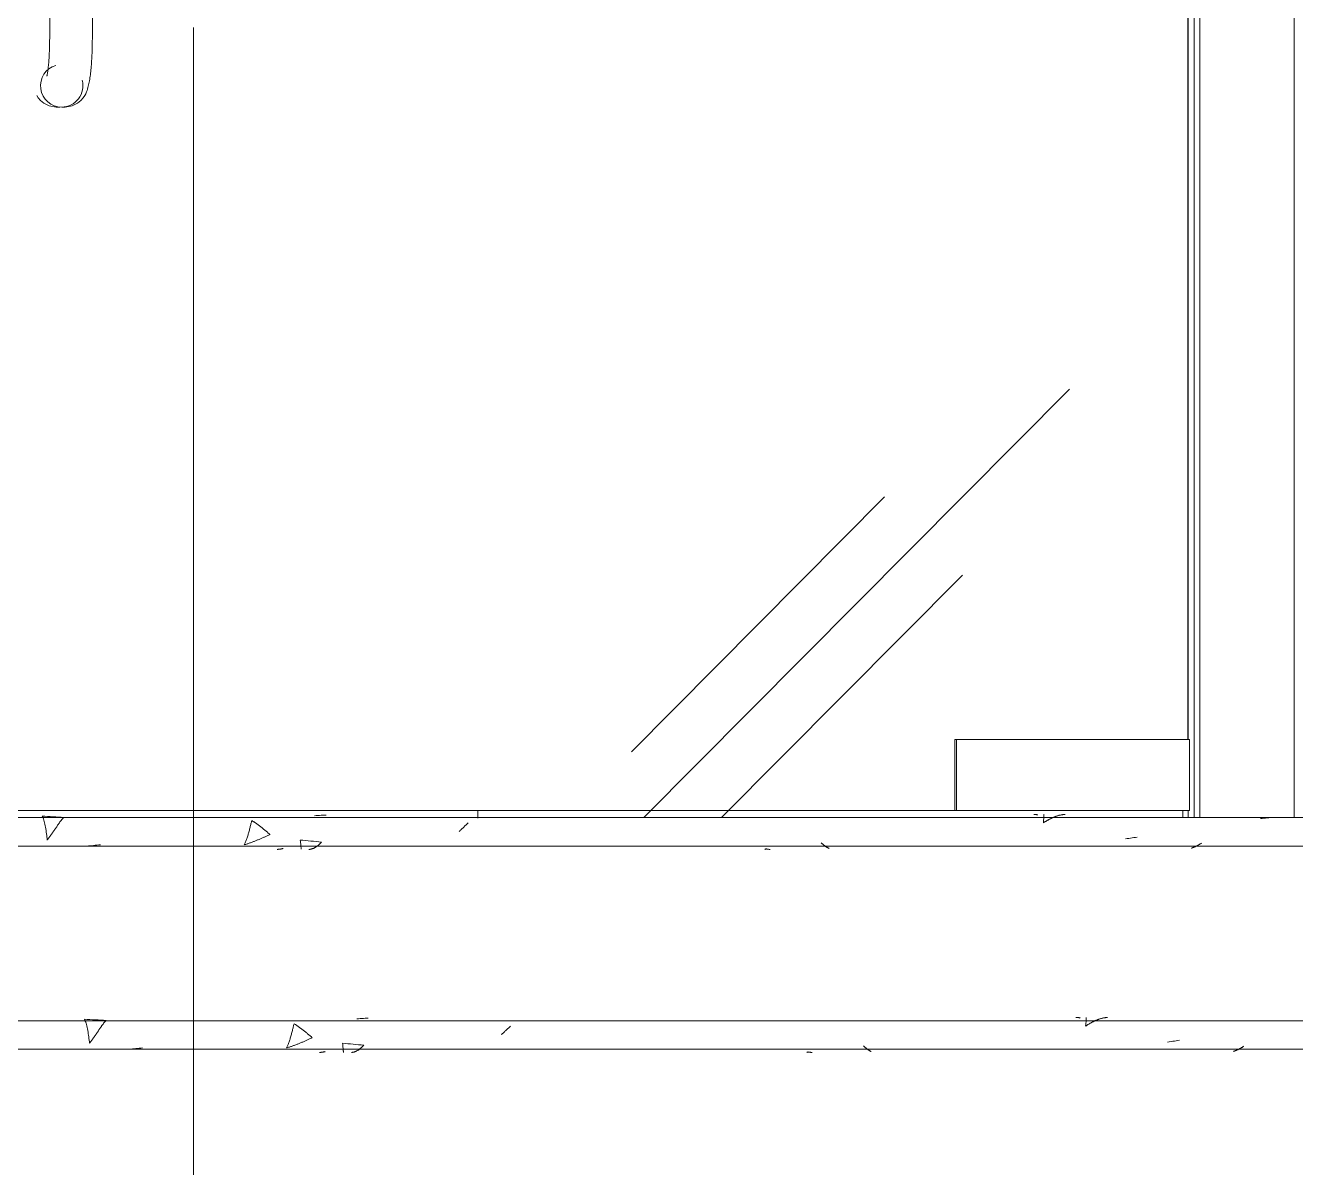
# Model space of a CAD drawing. Header units: millimetres. Extents: x -2100 to 124761, y -10432 to 93550.
# Drawn here: x 26732 to 27625, y -246 to 558 of the extents above; entities that cross this region are included whole.
import ezdxf

# ---------------------------------------------------------------- set-up
doc = ezdxf.new("R2010")
doc.units = ezdxf.units.MM
doc.linetypes.add('Centre', pattern=[31.75, 6.35, -4.7625, 15.875, -4.7625])
for name, color, linetype, lineweight in [('A-DOOR-GLAZ', 152, 'Continuous', 5), ('A-GLAZ-CWMG', 55, 'Continuous', 5), ('CUA', 31, 'Continuous', 9), ('KINH', 152, 'Continuous', 5), ('NET THAY 1', 41, 'Continuous', 5), ('NET-THAY', 2, 'Continuous', 9), ('TRUC', 225, 'Continuous', 5)]:
    doc.layers.add(name, color=color, linetype=linetype, lineweight=lineweight)

# ---------------------------------------------------------------- blocks, each defined once
blk = doc.blocks.new('ALC1807-ASCENT PLAZA-KET CAU 180524_rvt-1-MẶT ĐỨNG TRỤC A-Q')
at = {"layer": 'NET-THAY'}
blk.add_line((27049.94, 5), (27049.94, -0.34), dxfattribs=at)
blk = doc.blocks.new('CUA KINH BAN LE SAN MO 2 HUONG - Type 1-1982622-MẶT ĐỨNG TRỤC A-Q')
at = {"layer": 'A-DOOR-GLAZ'}
for p, q in [((27549.21, 55), (27549.21, 2112.33)), ((26697.69, 5), (27386.57, 5))]:
    blk.add_line(p, q, dxfattribs=at)
at = {"layer": 'CUA', "lineweight": 5}
for p, q in [((27549.43, 55), (27549.43, 2112.33)), ((27549.55, 2112.33), (27549.55, 55)), ((26748.81, 950), (26748.81, 550)), ((26778.81, 550), (26778.81, 950)), ((26753.46, 500), (26755.84, 500)), ((26757.27, 500), (26759.65, 500)), ((27385.38, 5), (27385.38, 55)), ((27385.38, 55), (27386.57, 55)), ((27550.4, 55), (27386.57, 55)), ((27386.57, 55), (27386.57, 5)), ((27550.4, 5), (27550.4, 55)), ((27385.38, 5), (27386.57, 5)), ((27386.57, 5), (27550.4, 5)), ((27549.43, 0), (27549.43, 5)), ((27549.55, 5), (27549.55, 0))]:
    blk.add_line(p, q, dxfattribs=at)
at = {"layer": 'CUA', "lineweight": 5, "flags": 128}
for points in [[(26746.81, 521.76), (26746.83, 521.83), (26746.88, 522.02), (26746.95, 522.31), (26747.03, 522.69), (26747.12, 523.16), (26747.22, 523.7), (26747.32, 524.32), (26747.43, 524.99), (26747.53, 525.73), (26747.63, 526.52), (26747.74, 527.37), (26747.84, 528.26), (26747.93, 529.2), (26748.02, 530.19), (26748.11, 531.21), (26748.2, 532.27), (26748.28, 533.37), (26748.35, 534.5), (26748.42, 535.66), (26748.49, 536.84), (26748.55, 538.06), (26748.6, 539.29), (26748.65, 540.55), (26748.69, 541.82), (26748.72, 543.11), (26748.75, 544.41), (26748.78, 545.72), (26748.79, 547.04), (26748.81, 548.36), (26748.81, 549.69), (26748.81, 550)], [(26759.65, 500), (26764.6, 500.81), (26768.36, 502.67), (26770.82, 504.72), (26772.39, 506.55), (26773.41, 508.11), (26774.13, 509.45), (26774.66, 510.63), (26775.07, 511.71), (26775.42, 512.72), (26775.71, 513.7), (26775.96, 514.66), (26776.19, 515.61), (26776.4, 516.58), (26776.6, 517.55), (26776.78, 518.54), (26776.95, 519.56), (26777.1, 520.6), (26777.26, 521.67), (26777.4, 522.77), (26777.53, 523.89), (26777.66, 525.05), (26777.78, 526.23), (26777.9, 527.44), (26778.01, 528.68), (26778.11, 529.95), (26778.2, 531.24), (26778.29, 532.55), (26778.37, 533.89), (26778.44, 535.25), (26778.51, 536.62), (26778.57, 538.02), (26778.63, 539.43), (26778.67, 540.86), (26778.71, 542.3), (26778.75, 543.74), (26778.77, 545.2), (26778.79, 546.66), (26778.8, 548.13), (26778.81, 549.6), (26778.81, 550)], [(26753.46, 500), (26748.51, 500.81), (26744.75, 502.67), (26742.28, 504.72), (26740.72, 506.55), (26739.7, 508.11)]]:
    blk.add_lwpolyline(points, dxfattribs=at)
at = {"layer": 'CUA', "lineweight": 5}
for start_param, end_param in [(0.285476, 3.141593), (3.141593, 4.974188)]:
    blk.add_ellipse((26757.27, 515), major_axis=(0, 15), ratio=0.992902, start_param=start_param, end_param=end_param, dxfattribs=at)
blk = doc.blocks.new('FP_9-MẶT ĐỨNG TRỤC A-Q')
at = {"layer": 'NET THAY 1'}
for p, q in [((31335.33, -142.86), (22887.32, -142.86)), ((26775.19, -141.97), (26773.29, -141.88)), ((26773.29, -141.88), (26773.58, -142.45)), ((26773.58, -142.45), (26773.86, -143.12)), ((26777.1, -142.07), (26775.19, -141.97)), ((26779, -142.17), (26777.1, -142.07)), ((26780.91, -142.27), (26779, -142.17)), ((26782.81, -142.38), (26780.91, -142.27)), ((26784.72, -142.49), (26782.81, -142.38)), ((26786.62, -142.6), (26784.72, -142.49)), ((26788.53, -142.72), (26786.62, -142.6)), ((26788.34, -142.91), (26788.14, -143.11)), ((26788.53, -142.72), (26788.34, -142.91)), ((26965.97, -141.47), (26964.81, -141.54)), ((26967.13, -141.39), (26965.97, -141.47)), ((26968.28, -141.32), (26967.13, -141.39)), ((26969.44, -141.26), (26968.28, -141.32)), ((26970.6, -141.19), (26969.44, -141.26)), ((26971.75, -141.13), (26970.6, -141.19)), ((26972.91, -141.07), (26971.75, -141.13)), ((27470.84, -140.54), (27470.56, -140.53)), ((27471.12, -140.56), (27470.84, -140.54)), ((27471.4, -140.58), (27471.12, -140.56)), ((27471.68, -140.61), (27471.4, -140.58)), ((27471.96, -140.64), (27471.68, -140.61)), ((27472.24, -140.68), (27471.96, -140.64)), ((27472.52, -140.73), (27472.24, -140.68)), ((27472.8, -140.79), (27472.52, -140.73)), ((27473.08, -140.85), (27472.8, -140.79)), ((27473.36, -140.91), (27473.08, -140.85)), ((27473.64, -140.99), (27473.36, -140.91)), ((27477.71, -142.86), (27477.66, -143.66)), ((27477.76, -142.16), (27477.71, -142.86)), ((27477.79, -141.58), (27477.76, -142.16)), ((27477.83, -141.13), (27477.79, -141.58)), ((27477.85, -140.8), (27477.83, -141.13)), ((27477.88, -140.6), (27477.85, -140.8)), ((27484.19, -142.84), (27483.87, -142.99)), ((27484.5, -142.7), (27484.19, -142.84)), ((27484.82, -142.56), (27484.5, -142.7)), ((27485.14, -142.43), (27484.82, -142.56)), ((27485.45, -142.3), (27485.14, -142.43)), ((27485.77, -142.18), (27485.45, -142.3)), ((27486.09, -142.06), (27485.77, -142.18)), ((27486.4, -141.94), (27486.09, -142.06)), ((27486.72, -141.83), (27486.4, -141.94)), ((27487.03, -141.72), (27486.72, -141.83)), ((27487.35, -141.62), (27487.03, -141.72)), ((27487.66, -141.52), (27487.35, -141.62)), ((27487.98, -141.43), (27487.66, -141.52)), ((27488.29, -141.34), (27487.98, -141.43)), ((27488.6, -141.25), (27488.29, -141.34)), ((27488.92, -141.17), (27488.6, -141.25)), ((27489.23, -141.1), (27488.92, -141.17)), ((27489.54, -141.03), (27489.23, -141.1)), ((27489.86, -140.96), (27489.54, -141.03)), ((27490.17, -140.9), (27489.86, -140.96)), ((27490.48, -140.84), (27490.17, -140.9)), ((27490.8, -140.79), (27490.48, -140.84)), ((27491.11, -140.74), (27490.8, -140.79)), ((27491.49, -140.54), (27491.09, -140.53)), ((27491.42, -140.7), (27491.11, -140.74)), ((27491.73, -140.66), (27491.42, -140.7)), ((27491.88, -140.55), (27491.49, -140.54)), ((27492.05, -140.63), (27491.73, -140.66)), ((27492.28, -140.56), (27491.88, -140.55)), ((27492.36, -140.6), (27492.05, -140.63)), ((27492.67, -140.58), (27492.28, -140.56)), ((27492.67, -140.58), (27492.36, -140.6)), ((26773.86, -143.12), (26774.14, -143.86)), ((26774.14, -143.86), (26774.4, -144.69)), ((26774.4, -144.69), (26774.66, -145.59)), ((26774.66, -145.59), (26774.91, -146.56)), ((26774.91, -146.56), (26775.15, -147.57)), ((26775.15, -147.57), (26775.37, -148.64)), ((26775.37, -148.64), (26775.58, -149.74)), ((26775.58, -149.74), (26775.78, -150.87)), ((26775.78, -150.87), (26775.97, -152.02)), ((26781.95, -151.61), (26781.73, -151.94)), ((26782.17, -151.28), (26781.95, -151.61)), ((26782.39, -150.95), (26782.17, -151.28)), ((26782.61, -150.62), (26782.39, -150.95)), ((26782.82, -150.3), (26782.61, -150.62)), ((26783.04, -149.97), (26782.82, -150.3)), ((26783.26, -149.65), (26783.04, -149.97)), ((26783.47, -149.33), (26783.26, -149.65)), ((26783.68, -149.01), (26783.47, -149.33)), ((26783.9, -148.7), (26783.68, -149.01)), ((26784.11, -148.38), (26783.9, -148.7)), ((26784.32, -148.07), (26784.11, -148.38)), ((26784.53, -147.77), (26784.32, -148.07)), ((26784.74, -147.47), (26784.53, -147.77)), ((26784.94, -147.17), (26784.74, -147.47)), ((26785.15, -146.88), (26784.94, -147.17)), ((26785.35, -146.59), (26785.15, -146.88)), ((26785.56, -146.3), (26785.35, -146.59)), ((26785.76, -146.02), (26785.56, -146.3)), ((26785.97, -145.75), (26785.76, -146.02)), ((26786.17, -145.48), (26785.97, -145.75)), ((26786.37, -145.21), (26786.17, -145.48)), ((26786.57, -144.96), (26786.37, -145.21)), ((26786.77, -144.7), (26786.57, -144.96)), ((26786.97, -144.46), (26786.77, -144.7)), ((26787.16, -144.22), (26786.97, -144.46)), ((26787.36, -143.98), (26787.16, -144.22)), ((26787.56, -143.75), (26787.36, -143.98)), ((26787.75, -143.53), (26787.56, -143.75)), ((26787.95, -143.32), (26787.75, -143.53)), ((26788.14, -143.11), (26787.95, -143.32)), ((26918.98, -151.77), (26918.8, -152.45)), ((26919.15, -151.1), (26918.98, -151.77)), ((26919.32, -150.44), (26919.15, -151.1)), ((26919.49, -149.78), (26919.32, -150.44)), ((26919.65, -149.13), (26919.49, -149.78)), ((26919.8, -148.49), (26919.65, -149.13)), ((26919.95, -147.86), (26919.8, -148.49)), ((26920.1, -147.25), (26919.95, -147.86)), ((26920.25, -146.66), (26920.1, -147.25)), ((26920.39, -146.09), (26920.25, -146.66)), ((26920.52, -145.53), (26920.39, -146.09)), ((26920.66, -145), (26920.52, -145.53)), ((26920.98, -145.2), (26920.66, -145)), ((26921.31, -145.4), (26920.98, -145.2)), ((26921.63, -145.6), (26921.31, -145.4)), ((26921.95, -145.81), (26921.63, -145.6)), ((26922.28, -146.02), (26921.95, -145.81)), ((26922.6, -146.24), (26922.28, -146.02)), ((26922.92, -146.46), (26922.6, -146.24)), ((26923.24, -146.68), (26922.92, -146.46)), ((26923.56, -146.9), (26923.24, -146.68)), ((26923.89, -147.13), (26923.56, -146.9)), ((26924.21, -147.35), (26923.89, -147.13)), ((26924.52, -147.58), (26924.21, -147.35)), ((26924.84, -147.82), (26924.52, -147.58)), ((26925.16, -148.05), (26924.84, -147.82)), ((26925.48, -148.29), (26925.16, -148.05)), ((26925.8, -148.53), (26925.48, -148.29)), ((26926.11, -148.77), (26925.8, -148.53)), ((26926.43, -149.01), (26926.11, -148.77)), ((26926.74, -149.26), (26926.43, -149.01)), ((26927.06, -149.5), (26926.74, -149.26)), ((26927.37, -149.75), (26927.06, -149.5)), ((26927.69, -150), (26927.37, -149.75)), ((26928, -150.25), (26927.69, -150)), ((26928.31, -150.5), (26928, -150.25)), ((26928.62, -150.75), (26928.31, -150.5)), ((26928.93, -151), (26928.62, -150.75)), ((26929.24, -151.26), (26928.93, -151)), ((26929.55, -151.51), (26929.24, -151.26)), ((26929.86, -151.77), (26929.55, -151.51)), ((26930.17, -152.02), (26929.86, -151.77)), ((27067.64, -151.66), (27067.37, -151.92)), ((27067.91, -151.4), (27067.64, -151.66)), ((27068.19, -151.14), (27067.91, -151.4)), ((27068.46, -150.88), (27068.19, -151.14)), ((27068.73, -150.62), (27068.46, -150.88)), ((27068.99, -150.36), (27068.73, -150.62)), ((27069.26, -150.11), (27068.99, -150.36)), ((27069.53, -149.85), (27069.26, -150.11)), ((27069.8, -149.6), (27069.53, -149.85)), ((27070.07, -149.35), (27069.8, -149.6)), ((27070.33, -149.1), (27070.07, -149.35)), ((27070.6, -148.85), (27070.33, -149.1)), ((27070.86, -148.6), (27070.6, -148.85)), ((27071.12, -148.36), (27070.86, -148.6)), ((27071.39, -148.11), (27071.12, -148.36)), ((27071.65, -147.87), (27071.39, -148.11)), ((27071.91, -147.63), (27071.65, -147.87)), ((27072.17, -147.4), (27071.91, -147.63)), ((27072.44, -147.16), (27072.17, -147.4)), ((27072.7, -146.93), (27072.44, -147.16)), ((27072.96, -146.7), (27072.7, -146.93)), ((27477.51, -145.56), (27477.42, -146.63)), ((27477.75, -146.4), (27477.43, -146.61)), ((27477.59, -144.56), (27477.51, -145.56)), ((27477.66, -143.66), (27477.59, -144.56)), ((27478.08, -146.19), (27477.75, -146.4)), ((27478.41, -145.99), (27478.08, -146.19)), ((27478.73, -145.79), (27478.41, -145.99)), ((27479.05, -145.59), (27478.73, -145.79)), ((27479.38, -145.39), (27479.05, -145.59)), ((27479.7, -145.2), (27479.38, -145.39)), ((27480.02, -145.01), (27479.7, -145.2)), ((27480.35, -144.82), (27480.02, -145.01)), ((27480.67, -144.64), (27480.35, -144.82)), ((27480.99, -144.46), (27480.67, -144.64)), ((27481.31, -144.28), (27480.99, -144.46)), ((27481.63, -144.1), (27481.31, -144.28)), ((27481.95, -143.93), (27481.63, -144.1)), ((27482.27, -143.77), (27481.95, -143.93)), ((27482.59, -143.6), (27482.27, -143.77)), ((27482.91, -143.44), (27482.59, -143.6)), ((27483.23, -143.29), (27482.91, -143.44)), ((27483.55, -143.14), (27483.23, -143.29)), ((27483.87, -142.99), (27483.55, -143.14)), ((26775.97, -152.02), (26776.14, -153.17)), ((26776.14, -153.17), (26776.31, -154.32)), ((26776.31, -154.32), (26776.45, -155.46)), ((26776.45, -155.46), (26776.59, -156.58)), ((26776.59, -156.58), (26776.72, -157.66)), ((26776.72, -157.66), (26776.83, -158.7)), ((26777.07, -158.4), (26776.83, -158.7)), ((26777.31, -158.1), (26777.07, -158.4)), ((26777.56, -157.8), (26777.31, -158.1)), ((26777.8, -157.49), (26777.56, -157.8)), ((26778.04, -157.18), (26777.8, -157.49)), ((26778.27, -156.87), (26778.04, -157.18)), ((26778.51, -156.55), (26778.27, -156.87)), ((26778.75, -156.23), (26778.51, -156.55)), ((26778.98, -155.91), (26778.75, -156.23)), ((26779.22, -155.59), (26778.98, -155.91)), ((26779.45, -155.26), (26779.22, -155.59)), ((26779.68, -154.93), (26779.45, -155.26)), ((26779.91, -154.6), (26779.68, -154.93)), ((26780.14, -154.27), (26779.91, -154.6)), ((26780.37, -153.94), (26780.14, -154.27)), ((26780.6, -153.61), (26780.37, -153.94)), ((26780.83, -153.28), (26780.6, -153.61)), ((26781.06, -152.94), (26780.83, -153.28)), ((26781.28, -152.61), (26781.06, -152.94)), ((26781.5, -152.28), (26781.28, -152.61)), ((26781.73, -151.94), (26781.5, -152.28)), ((26916.1, -160.6), (26915.87, -161.12)), ((26916.33, -160.07), (26916.1, -160.6)), ((26916.56, -159.51), (26916.33, -160.07)), ((26916.79, -158.93), (26916.56, -159.51)), ((26917.01, -158.33), (26916.79, -158.93)), ((26917.22, -157.72), (26917.01, -158.33)), ((26917.43, -157.09), (26917.22, -157.72)), ((26917.64, -156.45), (26917.43, -157.09)), ((26917.85, -155.8), (26917.64, -156.45)), ((26918.05, -155.14), (26917.85, -155.8)), ((26918.24, -154.47), (26918.05, -155.14)), ((26918.43, -153.8), (26918.24, -154.47)), ((26918.62, -153.12), (26918.43, -153.8)), ((26918.8, -152.45), (26918.62, -153.12)), ((26919.36, -160.76), (26918.86, -160.93)), ((26919.85, -160.58), (26919.36, -160.76)), ((26920.35, -160.41), (26919.85, -160.58)), ((26920.84, -160.23), (26920.35, -160.41)), ((26921.33, -160.04), (26920.84, -160.23)), ((26921.83, -159.86), (26921.33, -160.04)), ((26922.32, -159.67), (26921.83, -159.86)), ((26922.81, -159.48), (26922.32, -159.67)), ((26923.3, -159.28), (26922.81, -159.48)), ((26923.79, -159.09), (26923.3, -159.28)), ((26924.28, -158.89), (26923.79, -159.09)), ((26924.77, -158.69), (26924.28, -158.89)), ((26925.26, -158.49), (26924.77, -158.69)), ((26925.75, -158.29), (26925.26, -158.49)), ((26926.24, -158.08), (26925.75, -158.29)), ((26926.73, -157.87), (26926.24, -158.08)), ((26927.22, -157.67), (26926.73, -157.87)), ((26927.71, -157.46), (26927.22, -157.67)), ((26928.19, -157.24), (26927.71, -157.46)), ((26928.68, -157.03), (26928.19, -157.24)), ((26929.17, -156.82), (26928.68, -157.03)), ((26929.65, -156.6), (26929.17, -156.82)), ((26930.14, -156.38), (26929.65, -156.6)), ((26930.62, -156.16), (26930.14, -156.38)), ((26930.48, -152.28), (26930.17, -152.02)), ((26930.78, -152.53), (26930.48, -152.28)), ((26931.11, -155.94), (26930.62, -156.16)), ((26931.09, -152.79), (26930.78, -152.53)), ((26931.4, -153.05), (26931.09, -152.79)), ((26931.59, -155.72), (26931.11, -155.94)), ((26931.7, -153.3), (26931.4, -153.05)), ((26932.07, -155.5), (26931.59, -155.72)), ((26932.01, -153.56), (26931.7, -153.3)), ((26932.31, -153.81), (26932.01, -153.56)), ((26932.56, -155.28), (26932.07, -155.5)), ((26932.61, -154.07), (26932.31, -153.81)), ((26933.04, -155.06), (26932.56, -155.28)), ((26932.92, -154.32), (26932.61, -154.07)), ((26933.22, -154.58), (26932.92, -154.32)), ((26933.52, -154.83), (26933.04, -155.06)), ((26933.52, -154.83), (26933.22, -154.58)), ((26956.67, -158.89), (26954.8, -158.71)), ((26954.8, -158.72), (26954.9, -159.66)), ((26954.9, -159.66), (26954.98, -160.56)), ((26954.98, -160.56), (26955.06, -161.39)), ((26958.55, -159.07), (26956.67, -158.89)), ((26960.42, -159.25), (26958.55, -159.07)), ((26962.29, -159.42), (26960.42, -159.25)), ((26964.16, -159.59), (26962.29, -159.42)), ((26966.03, -159.76), (26964.16, -159.59)), ((26967.9, -159.93), (26966.03, -159.76)), ((26969.77, -160.1), (26967.9, -159.93)), ((26969.28, -160.62), (26969.03, -160.88)), ((26969.52, -160.36), (26969.28, -160.62)), ((26969.77, -160.1), (26969.52, -160.36)), ((27066.82, -152.44), (27066.55, -152.71)), ((27067.1, -152.18), (27066.82, -152.44)), ((27067.37, -151.92), (27067.1, -152.18)), ((27321.4, -160.82), (27321.17, -160.6)), ((27536.26, -157.75), (27535.07, -157.92)), ((27537.45, -157.57), (27536.26, -157.75)), ((27538.63, -157.39), (27537.45, -157.57)), ((27539.82, -157.21), (27538.63, -157.39)), ((27541.01, -157.03), (27539.82, -157.21)), ((27542.19, -156.85), (27541.01, -157.03)), ((27543.38, -156.67), (27542.19, -156.85)), ((22887.32, -162.86), (31335.33, -162.86)), ((26807, -162.77), (26805.81, -162.88)), ((26808.2, -162.65), (26807, -162.77)), ((26809.4, -162.53), (26808.2, -162.65)), ((26810.59, -162.41), (26809.4, -162.53)), ((26811.79, -162.29), (26810.59, -162.41)), ((26812.99, -162.16), (26811.79, -162.29)), ((26814.18, -162.04), (26812.99, -162.16)), ((26915.63, -161.61), (26915.39, -162.07)), ((26915.89, -161.91), (26915.39, -162.07)), ((26915.87, -161.12), (26915.63, -161.61)), ((26916.38, -161.76), (26915.89, -161.91)), ((26916.88, -161.6), (26916.38, -161.76)), ((26917.38, -161.44), (26916.88, -161.6)), ((26917.87, -161.27), (26917.38, -161.44)), ((26918.37, -161.1), (26917.87, -161.27)), ((26918.86, -160.93), (26918.37, -161.1)), ((26938.88, -165.17), (26938.57, -165.18)), ((26939.2, -165.16), (26938.88, -165.17)), ((26939.51, -165.14), (26939.2, -165.16)), ((26939.82, -165.11), (26939.51, -165.14)), ((26940.14, -165.08), (26939.82, -165.11)), ((26940.45, -165.04), (26940.14, -165.08)), ((26940.76, -165), (26940.45, -165.04)), ((26941.08, -164.95), (26940.76, -165)), ((26941.39, -164.89), (26941.08, -164.95)), ((26941.7, -164.83), (26941.39, -164.89)), ((26942.01, -164.77), (26941.7, -164.83)), ((26942.33, -164.7), (26942.01, -164.77)), ((26942.64, -164.62), (26942.33, -164.7)), ((26955.06, -161.39), (26955.13, -162.15)), ((26955.13, -162.15), (26955.19, -162.84)), ((26955.19, -162.84), (26955.25, -163.45)), ((26955.25, -163.45), (26955.3, -163.97)), ((26955.3, -163.97), (26955.34, -164.4)), ((26955.34, -164.4), (26955.38, -164.74)), ((26955.38, -164.74), (26955.41, -164.99)), ((26955.41, -164.99), (26955.45, -165.14)), ((26961.26, -165.17), (26960.99, -165.18)), ((26961.52, -165.15), (26961.26, -165.17)), ((26961.78, -165.11), (26961.52, -165.15)), ((26962.05, -165.07), (26961.78, -165.11)), ((26962.31, -165.02), (26962.05, -165.07)), ((26962.57, -164.97), (26962.31, -165.02)), ((26962.84, -164.9), (26962.57, -164.97)), ((26963.1, -164.82), (26962.84, -164.9)), ((26963.36, -164.74), (26963.1, -164.82)), ((26963.63, -164.65), (26963.36, -164.74)), ((26963.89, -164.55), (26963.63, -164.65)), ((26964.15, -164.44), (26963.89, -164.55)), ((26964.41, -164.32), (26964.15, -164.44)), ((26964.67, -164.19), (26964.41, -164.32)), ((26964.93, -164.06), (26964.67, -164.19)), ((26965.19, -163.91), (26964.93, -164.06)), ((26965.45, -163.76), (26965.19, -163.91)), ((26965.71, -163.6), (26965.45, -163.76)), ((26965.97, -163.44), (26965.71, -163.6)), ((26966.23, -163.26), (26965.97, -163.44)), ((26966.49, -163.08), (26966.23, -163.26)), ((26966.74, -162.89), (26966.49, -163.08)), ((26967, -162.7), (26966.74, -162.89)), ((26967.26, -162.49), (26967, -162.7)), ((26967.51, -162.28), (26967.26, -162.49)), ((26967.76, -162.06), (26967.51, -162.28)), ((26968.02, -161.84), (26967.76, -162.06)), ((26968.27, -161.61), (26968.02, -161.84)), ((26968.52, -161.37), (26968.27, -161.61)), ((26968.77, -161.13), (26968.52, -161.37)), ((26969.03, -160.88), (26968.77, -161.13)), ((27281.65, -165.13), (27281.43, -165.17)), ((27281.86, -165.07), (27281.65, -165.13)), ((27282.08, -164.98), (27281.86, -165.07)), ((27282.3, -164.87), (27282.08, -164.98)), ((27282.58, -164.92), (27282.3, -164.87)), ((27282.85, -164.97), (27282.58, -164.92)), ((27283.13, -165.02), (27282.85, -164.97)), ((27283.4, -165.06), (27283.13, -165.02)), ((27283.68, -165.09), (27283.4, -165.06)), ((27283.95, -165.12), (27283.68, -165.09)), ((27284.23, -165.14), (27283.95, -165.12)), ((27284.51, -165.16), (27284.23, -165.14)), ((27284.78, -165.17), (27284.51, -165.16)), ((27285.06, -165.18), (27284.78, -165.17)), ((27321.63, -161.04), (27321.4, -160.82)), ((27321.87, -161.26), (27321.63, -161.04)), ((27322.1, -161.47), (27321.87, -161.26)), ((27322.33, -161.67), (27322.1, -161.47)), ((27322.56, -161.87), (27322.33, -161.67)), ((27322.79, -162.07), (27322.56, -161.87)), ((27323.02, -162.26), (27322.79, -162.07)), ((27323.25, -162.45), (27323.02, -162.26)), ((27323.48, -162.63), (27323.25, -162.45)), ((27323.71, -162.8), (27323.48, -162.63)), ((27323.93, -162.97), (27323.71, -162.8)), ((27324.16, -163.13), (27323.93, -162.97)), ((27324.39, -163.29), (27324.16, -163.13)), ((27324.61, -163.44), (27324.39, -163.29)), ((27324.84, -163.59), (27324.61, -163.44)), ((27325.06, -163.73), (27324.84, -163.59)), ((27325.29, -163.86), (27325.06, -163.73)), ((27325.51, -163.99), (27325.29, -163.86)), ((27325.74, -164.11), (27325.51, -163.99)), ((27325.96, -164.23), (27325.74, -164.11)), ((27326.19, -164.34), (27325.96, -164.23)), ((27326.41, -164.44), (27326.19, -164.34)), ((27326.63, -164.54), (27326.41, -164.44)), ((27581.68, -164.34), (27581.37, -164.43)), ((27581.98, -164.24), (27581.68, -164.34)), ((27582.28, -164.14), (27581.98, -164.24)), ((27582.59, -164.03), (27582.28, -164.14)), ((27582.89, -163.91), (27582.59, -164.03)), ((27583.19, -163.8), (27582.89, -163.91)), ((27583.5, -163.67), (27583.19, -163.8)), ((27583.8, -163.54), (27583.5, -163.67)), ((27584.1, -163.41), (27583.8, -163.54)), ((27584.4, -163.27), (27584.1, -163.41)), ((27584.7, -163.13), (27584.4, -163.27)), ((27585, -162.98), (27584.7, -163.13)), ((27585.3, -162.83), (27585, -162.98)), ((27585.6, -162.68), (27585.3, -162.83)), ((27585.9, -162.52), (27585.6, -162.68)), ((27586.2, -162.35), (27585.9, -162.52)), ((27586.5, -162.18), (27586.2, -162.35)), ((27586.8, -162.01), (27586.5, -162.18)), ((27587.1, -161.83), (27586.8, -162.01)), ((27587.4, -161.65), (27587.1, -161.83)), ((27587.69, -161.46), (27587.4, -161.65)), ((27587.99, -161.27), (27587.69, -161.46)), ((27588.29, -161.08), (27587.99, -161.27)), ((27588.58, -160.88), (27588.29, -161.08))]:
    blk.add_line(p, q, dxfattribs=at)
blk = doc.blocks.new('FP_10-MẶT ĐỨNG TRỤC A-Q')
at = {"layer": 'NET THAY 1'}
for p, q in [((31305.6, 0), (22887.32, 0)), ((26745.45, 0.95), (26743.54, 1.04)), ((26743.54, 1.04), (26743.83, 0.48)), ((26743.83, 0.48), (26744.12, -0.17)), ((26747.35, 0.86), (26745.45, 0.95)), ((26749.26, 0.76), (26747.35, 0.86)), ((26751.16, 0.66), (26749.26, 0.76)), ((26753.07, 0.55), (26751.16, 0.66)), ((26754.97, 0.44), (26753.07, 0.55)), ((26756.88, 0.33), (26754.97, 0.44)), ((26758.78, 0.22), (26756.88, 0.33)), ((26758.59, 0.03), (26758.4, -0.17)), ((26758.78, 0.22), (26758.59, 0.03)), ((26936.22, 1.44), (26935.06, 1.37)), ((26937.38, 1.51), (26936.22, 1.44)), ((26938.54, 1.58), (26937.38, 1.51)), ((26939.69, 1.65), (26938.54, 1.58)), ((26940.85, 1.71), (26939.69, 1.65)), ((26942.01, 1.77), (26940.85, 1.71)), ((26943.16, 1.82), (26942.01, 1.77)), ((27441.21, 2.32), (27440.94, 2.33)), ((27441.48, 2.3), (27441.21, 2.32)), ((27441.75, 2.28), (27441.48, 2.3)), ((27442.02, 2.26), (27441.75, 2.28)), ((27442.28, 2.22), (27442.02, 2.26)), ((27442.55, 2.19), (27442.28, 2.22)), ((27442.82, 2.14), (27442.55, 2.19)), ((27443.09, 2.09), (27442.82, 2.14)), ((27443.35, 2.04), (27443.09, 2.09)), ((27443.62, 1.98), (27443.35, 2.04)), ((27443.89, 1.91), (27443.62, 1.98)), ((27447.96, 0.05), (27447.91, -0.74)), ((27448.01, 0.73), (27447.96, 0.05)), ((27448.05, 1.3), (27448.01, 0.73)), ((27448.08, 1.74), (27448.05, 1.3)), ((27448.1, 2.07), (27448.08, 1.74)), ((27448.12, 2.26), (27448.1, 2.07)), ((27454.44, 0.1), (27454.12, -0.05)), ((27454.76, 0.24), (27454.44, 0.1)), ((27455.07, 0.37), (27454.76, 0.24)), ((27455.39, 0.5), (27455.07, 0.37)), ((27455.71, 0.63), (27455.39, 0.5)), ((27456.02, 0.75), (27455.71, 0.63)), ((27456.34, 0.87), (27456.02, 0.75)), ((27456.65, 0.98), (27456.34, 0.87)), ((27456.97, 1.09), (27456.65, 0.98)), ((27457.28, 1.19), (27456.97, 1.09)), ((27457.6, 1.29), (27457.28, 1.19)), ((27457.91, 1.39), (27457.6, 1.29)), ((27458.23, 1.48), (27457.91, 1.39)), ((27458.54, 1.57), (27458.23, 1.48)), ((27458.86, 1.65), (27458.54, 1.57)), ((27459.17, 1.73), (27458.86, 1.65)), ((27459.48, 1.8), (27459.17, 1.73)), ((27459.8, 1.87), (27459.48, 1.8)), ((27460.11, 1.93), (27459.8, 1.87)), ((27460.42, 1.99), (27460.11, 1.93)), ((27460.74, 2.05), (27460.42, 1.99)), ((27461.05, 2.1), (27460.74, 2.05)), ((27461.36, 2.14), (27461.05, 2.1)), ((27461.67, 2.18), (27461.36, 2.14)), ((27462.07, 2.32), (27461.64, 2.33)), ((27461.99, 2.22), (27461.67, 2.18)), ((27462.3, 2.25), (27461.99, 2.22)), ((27462.49, 2.31), (27462.07, 2.32)), ((27462.61, 2.27), (27462.3, 2.25)), ((27462.92, 2.29), (27462.49, 2.31)), ((27462.92, 2.29), (27462.61, 2.27)), ((27607.44, 0.02), (27606.28, -0.1)), ((27608.6, 0.13), (27607.44, 0.02)), ((26744.12, -0.17), (26744.39, -0.91)), ((26744.39, -0.91), (26744.66, -1.73)), ((26744.66, -1.73), (26744.92, -2.62)), ((26744.92, -2.62), (26745.17, -3.58)), ((26745.17, -3.58), (26745.41, -4.59)), ((26745.41, -4.59), (26745.63, -5.65)), ((26745.63, -5.65), (26745.85, -6.75)), ((26745.85, -6.75), (26746.05, -7.87)), ((26746.05, -7.87), (26746.24, -9.02)), ((26752.21, -8.61), (26751.99, -8.95)), ((26752.43, -8.28), (26752.21, -8.61)), ((26752.65, -7.95), (26752.43, -8.28)), ((26752.87, -7.63), (26752.65, -7.95)), ((26753.09, -7.3), (26752.87, -7.63)), ((26753.3, -6.98), (26753.09, -7.3)), ((26753.52, -6.65), (26753.3, -6.98)), ((26753.73, -6.34), (26753.52, -6.65)), ((26753.95, -6.02), (26753.73, -6.34)), ((26754.16, -5.7), (26753.95, -6.02)), ((26754.37, -5.39), (26754.16, -5.7)), ((26754.58, -5.09), (26754.37, -5.39)), ((26754.79, -4.78), (26754.58, -5.09)), ((26755, -4.48), (26754.79, -4.78)), ((26755.2, -4.19), (26755, -4.48)), ((26755.41, -3.9), (26755.2, -4.19)), ((26755.61, -3.61), (26755.41, -3.9)), ((26755.82, -3.33), (26755.61, -3.61)), ((26756.02, -3.05), (26755.82, -3.33)), ((26756.22, -2.78), (26756.02, -3.05)), ((26756.43, -2.51), (26756.22, -2.78)), ((26756.63, -2.25), (26756.43, -2.51)), ((26756.83, -1.99), (26756.63, -2.25)), ((26757.02, -1.74), (26756.83, -1.99)), ((26757.22, -1.5), (26757.02, -1.74)), ((26757.42, -1.26), (26757.22, -1.5)), ((26757.62, -1.03), (26757.42, -1.26)), ((26757.81, -0.8), (26757.62, -1.03)), ((26758.01, -0.58), (26757.81, -0.8)), ((26758.2, -0.37), (26758.01, -0.58)), ((26758.4, -0.17), (26758.2, -0.37)), ((26889.25, -8.78), (26889.07, -9.45)), ((26889.42, -8.1), (26889.25, -8.78)), ((26889.59, -7.44), (26889.42, -8.1)), ((26889.75, -6.78), (26889.59, -7.44)), ((26889.91, -6.14), (26889.75, -6.78)), ((26890.06, -5.5), (26889.91, -6.14)), ((26890.22, -4.88), (26890.06, -5.5)), ((26890.36, -4.27), (26890.22, -4.88)), ((26890.51, -3.68), (26890.36, -4.27)), ((26890.65, -3.11), (26890.51, -3.68)), ((26890.78, -2.56), (26890.65, -3.11)), ((26890.91, -2.03), (26890.78, -2.56)), ((26891.24, -2.23), (26890.91, -2.03)), ((26891.56, -2.43), (26891.24, -2.23)), ((26891.89, -2.63), (26891.56, -2.43)), ((26892.21, -2.84), (26891.89, -2.63)), ((26892.54, -3.05), (26892.21, -2.84)), ((26892.86, -3.26), (26892.54, -3.05)), ((26893.18, -3.48), (26892.86, -3.26)), ((26893.5, -3.7), (26893.18, -3.48)), ((26893.82, -3.92), (26893.5, -3.7)), ((26894.15, -4.14), (26893.82, -3.92)), ((26894.47, -4.37), (26894.15, -4.14)), ((26894.79, -4.6), (26894.47, -4.37)), ((26895.1, -4.83), (26894.79, -4.6)), ((26895.42, -5.06), (26895.1, -4.83)), ((26895.74, -5.3), (26895.42, -5.06)), ((26896.06, -5.54), (26895.74, -5.3)), ((26896.37, -5.78), (26896.06, -5.54)), ((26896.69, -6.02), (26896.37, -5.78)), ((26897.01, -6.26), (26896.69, -6.02)), ((26897.32, -6.51), (26897.01, -6.26)), ((26897.64, -6.75), (26897.32, -6.51)), ((26897.95, -7), (26897.64, -6.75)), ((26898.26, -7.25), (26897.95, -7)), ((26898.57, -7.5), (26898.26, -7.25)), ((26898.89, -7.75), (26898.57, -7.5)), ((26899.2, -8.01), (26898.89, -7.75)), ((26899.51, -8.26), (26899.2, -8.01)), ((26899.82, -8.51), (26899.51, -8.26)), ((26900.13, -8.77), (26899.82, -8.51)), ((26900.44, -9.02), (26900.13, -8.77)), ((27037.64, -8.92), (27037.36, -9.18)), ((27037.91, -8.66), (27037.64, -8.92)), ((27038.18, -8.4), (27037.91, -8.66)), ((27038.45, -8.14), (27038.18, -8.4)), ((27038.72, -7.88), (27038.45, -8.14)), ((27038.99, -7.62), (27038.72, -7.88)), ((27039.26, -7.37), (27038.99, -7.62)), ((27039.53, -7.11), (27039.26, -7.37)), ((27039.8, -6.86), (27039.53, -7.11)), ((27040.06, -6.61), (27039.8, -6.86)), ((27040.33, -6.35), (27040.06, -6.61)), ((27040.59, -6.1), (27040.33, -6.35)), ((27040.86, -5.86), (27040.59, -6.1)), ((27041.12, -5.61), (27040.86, -5.86)), ((27041.39, -5.37), (27041.12, -5.61)), ((27041.65, -5.13), (27041.39, -5.37)), ((27041.91, -4.89), (27041.65, -5.13)), ((27042.17, -4.65), (27041.91, -4.89)), ((27042.44, -4.41), (27042.17, -4.65)), ((27042.7, -4.18), (27042.44, -4.41)), ((27042.96, -3.95), (27042.7, -4.18)), ((27043.22, -3.72), (27042.96, -3.95)), ((27447.77, -2.6), (27447.68, -3.65)), ((27448.01, -3.42), (27447.69, -3.63)), ((27447.85, -1.62), (27447.77, -2.6)), ((27447.91, -0.74), (27447.85, -1.62)), ((27448.34, -3.22), (27448.01, -3.42)), ((27448.66, -3.01), (27448.34, -3.22)), ((27448.99, -2.81), (27448.66, -3.01)), ((27449.31, -2.62), (27448.99, -2.81)), ((27449.64, -2.42), (27449.31, -2.62)), ((27449.96, -2.23), (27449.64, -2.42)), ((27450.28, -2.04), (27449.96, -2.23)), ((27450.6, -1.86), (27450.28, -2.04)), ((27450.93, -1.67), (27450.6, -1.86)), ((27451.25, -1.5), (27450.93, -1.67)), ((27451.57, -1.32), (27451.25, -1.5)), ((27451.89, -1.15), (27451.57, -1.32)), ((27452.21, -0.98), (27451.89, -1.15)), ((27452.53, -0.82), (27452.21, -0.98)), ((27452.85, -0.65), (27452.53, -0.82)), ((27453.17, -0.5), (27452.85, -0.65)), ((27453.49, -0.34), (27453.17, -0.5)), ((27453.8, -0.19), (27453.49, -0.34)), ((27454.12, -0.05), (27453.8, -0.19)), ((27601.64, -0.58), (27600.48, -0.7)), ((27602.8, -0.45), (27601.64, -0.58)), ((27603.96, -0.33), (27602.8, -0.45)), ((27605.12, -0.21), (27603.96, -0.33)), ((27606.28, -0.1), (27605.12, -0.21)), ((26746.24, -9.02), (26746.41, -10.17)), ((26746.41, -10.17), (26746.58, -11.32)), ((26746.58, -11.32), (26746.73, -12.46)), ((26746.73, -12.46), (26746.86, -13.58)), ((26746.86, -13.58), (26746.99, -14.67)), ((26746.99, -14.67), (26747.1, -15.72)), ((26747.35, -15.42), (26747.1, -15.71)), ((26747.59, -15.12), (26747.35, -15.42)), ((26747.83, -14.81), (26747.59, -15.12)), ((26748.07, -14.5), (26747.83, -14.81)), ((26748.31, -14.19), (26748.07, -14.5)), ((26748.55, -13.88), (26748.31, -14.19)), ((26748.78, -13.56), (26748.55, -13.88)), ((26749.02, -13.24), (26748.78, -13.56)), ((26749.26, -12.91), (26749.02, -13.24)), ((26749.49, -12.59), (26749.26, -12.91)), ((26749.72, -12.26), (26749.49, -12.59)), ((26749.95, -11.94), (26749.72, -12.26)), ((26750.19, -11.61), (26749.95, -11.94)), ((26750.41, -11.27), (26750.19, -11.61)), ((26750.64, -10.94), (26750.41, -11.27)), ((26750.87, -10.61), (26750.64, -10.94)), ((26751.1, -10.28), (26750.87, -10.61)), ((26751.32, -9.94), (26751.1, -10.28)), ((26751.55, -9.61), (26751.32, -9.94)), ((26751.77, -9.28), (26751.55, -9.61)), ((26751.99, -8.95), (26751.77, -9.28)), ((26886.38, -17.64), (26886.15, -18.15)), ((26886.61, -17.09), (26886.38, -17.64)), ((26886.84, -16.53), (26886.61, -17.09)), ((26887.06, -15.95), (26886.84, -16.53)), ((26887.28, -15.35), (26887.06, -15.95)), ((26887.5, -14.73), (26887.28, -15.35)), ((26887.71, -14.1), (26887.5, -14.73)), ((26887.92, -13.46), (26887.71, -14.1)), ((26888.12, -12.8), (26887.92, -13.46)), ((26888.32, -12.14), (26888.12, -12.8)), ((26888.51, -11.47), (26888.32, -12.14)), ((26888.7, -10.8), (26888.51, -11.47)), ((26888.89, -10.12), (26888.7, -10.8)), ((26889.07, -9.45), (26888.89, -10.12)), ((26889.64, -17.79), (26889.14, -17.97)), ((26890.13, -17.62), (26889.64, -17.79)), ((26890.62, -17.44), (26890.13, -17.62)), ((26891.12, -17.25), (26890.62, -17.44)), ((26891.61, -17.07), (26891.12, -17.25)), ((26892.1, -16.88), (26891.61, -17.07)), ((26892.6, -16.69), (26892.1, -16.88)), ((26893.09, -16.5), (26892.6, -16.69)), ((26893.58, -16.3), (26893.09, -16.5)), ((26894.07, -16.11), (26893.58, -16.3)), ((26894.56, -15.91), (26894.07, -16.11)), ((26895.05, -15.71), (26894.56, -15.91)), ((26895.54, -15.51), (26895.05, -15.71)), ((26896.03, -15.3), (26895.54, -15.51)), ((26896.52, -15.1), (26896.03, -15.3)), ((26897, -14.89), (26896.52, -15.1)), ((26897.49, -14.68), (26897, -14.89)), ((26897.98, -14.47), (26897.49, -14.68)), ((26898.47, -14.25), (26897.98, -14.47)), ((26898.95, -14.04), (26898.47, -14.25)), ((26899.44, -13.82), (26898.95, -14.04)), ((26899.92, -13.61), (26899.44, -13.82)), ((26900.41, -13.39), (26899.92, -13.61)), ((26900.89, -13.17), (26900.41, -13.39)), ((26900.74, -9.28), (26900.44, -9.02)), ((26901.05, -9.54), (26900.74, -9.28)), ((26901.38, -12.95), (26900.89, -13.17)), ((26901.36, -9.79), (26901.05, -9.54)), ((26901.66, -10.05), (26901.36, -9.79)), ((26901.86, -12.73), (26901.38, -12.95)), ((26901.97, -10.3), (26901.66, -10.05)), ((26902.34, -12.51), (26901.86, -12.73)), ((26902.28, -10.56), (26901.97, -10.3)), ((26902.58, -10.82), (26902.28, -10.56)), ((26902.83, -12.28), (26902.34, -12.51)), ((26902.88, -11.07), (26902.58, -10.82)), ((26903.31, -12.06), (26902.83, -12.28)), ((26903.19, -11.33), (26902.88, -11.07)), ((26903.49, -11.58), (26903.19, -11.33)), ((26903.79, -11.83), (26903.31, -12.06)), ((26903.79, -11.83), (26903.49, -11.58)), ((26926.95, -15.91), (26925.08, -15.73)), ((26925.08, -15.73), (26925.18, -16.7)), ((26925.18, -16.7), (26925.27, -17.61)), ((26925.27, -17.61), (26925.34, -18.45)), ((26928.82, -16.09), (26926.95, -15.91)), ((26930.69, -16.27), (26928.82, -16.09)), ((26932.57, -16.44), (26930.69, -16.27)), ((26934.44, -16.62), (26932.57, -16.44)), ((26936.31, -16.79), (26934.44, -16.62)), ((26938.18, -16.96), (26936.31, -16.79)), ((26940.05, -17.13), (26938.18, -16.96)), ((26939.56, -17.65), (26939.32, -17.9)), ((26939.81, -17.39), (26939.56, -17.65)), ((26940.05, -17.13), (26939.81, -17.39)), ((27037.09, -9.44), (27036.82, -9.71)), ((27037.36, -9.18), (27037.09, -9.44)), ((27291.68, -17.86), (27291.45, -17.63)), ((27291.91, -18.08), (27291.68, -17.86)), ((27506.53, -14.76), (27505.35, -14.94)), ((27507.72, -14.58), (27506.53, -14.76)), ((27508.91, -14.4), (27507.72, -14.58)), ((27510.09, -14.22), (27508.91, -14.4)), ((27511.28, -14.04), (27510.09, -14.22)), ((27512.47, -13.86), (27511.28, -14.04)), ((27513.65, -13.67), (27512.47, -13.86)), ((22887.32, -20), (31305.6, -20)), ((26777.29, -19.83), (26776.09, -19.94)), ((26778.48, -19.71), (26777.29, -19.83)), ((26779.68, -19.59), (26778.48, -19.71)), ((26780.88, -19.47), (26779.68, -19.59)), ((26782.07, -19.34), (26780.88, -19.47)), ((26783.27, -19.21), (26782.07, -19.34)), ((26784.46, -19.09), (26783.27, -19.21)), ((26885.91, -18.65), (26885.67, -19.12)), ((26886.17, -18.96), (26885.67, -19.11)), ((26886.15, -18.15), (26885.91, -18.65)), ((26886.66, -18.8), (26886.17, -18.96)), ((26887.16, -18.64), (26886.66, -18.8)), ((26887.66, -18.48), (26887.16, -18.64)), ((26888.15, -18.31), (26887.66, -18.48)), ((26888.65, -18.14), (26888.15, -18.31)), ((26889.14, -17.97), (26888.65, -18.14)), ((26908.98, -22.32), (26908.68, -22.33)), ((26909.29, -22.3), (26908.98, -22.32)), ((26909.59, -22.28), (26909.29, -22.3)), ((26909.89, -22.26), (26909.59, -22.28)), ((26910.2, -22.23), (26909.89, -22.26)), ((26910.5, -22.19), (26910.2, -22.23)), ((26910.8, -22.15), (26910.5, -22.19)), ((26911.11, -22.11), (26910.8, -22.15)), ((26911.41, -22.06), (26911.11, -22.11)), ((26911.71, -22), (26911.41, -22.06)), ((26912.02, -21.94), (26911.71, -22)), ((26912.32, -21.87), (26912.02, -21.94)), ((26912.62, -21.8), (26912.32, -21.87)), ((26912.92, -21.72), (26912.62, -21.8)), ((26925.34, -18.45), (26925.42, -19.23)), ((26925.42, -19.23), (26925.48, -19.93)), ((26925.48, -19.93), (26925.53, -20.55)), ((26925.53, -20.55), (26925.58, -21.09)), ((26925.58, -21.09), (26925.63, -21.53)), ((26925.63, -21.53), (26925.67, -21.88)), ((26925.67, -21.88), (26925.7, -22.13)), ((26925.7, -22.13), (26925.74, -22.28)), ((26931.42, -22.31), (26931.16, -22.32)), ((26931.68, -22.29), (26931.42, -22.31)), ((26931.94, -22.26), (26931.68, -22.29)), ((26932.2, -22.22), (26931.94, -22.26)), ((26932.46, -22.17), (26932.2, -22.22)), ((26932.72, -22.12), (26932.46, -22.17)), ((26932.98, -22.05), (26932.72, -22.12)), ((26933.24, -21.98), (26932.98, -22.05)), ((26933.49, -21.9), (26933.24, -21.98)), ((26933.75, -21.81), (26933.49, -21.9)), ((26934.01, -21.71), (26933.75, -21.81)), ((26934.27, -21.6), (26934.01, -21.71)), ((26934.53, -21.49), (26934.27, -21.6)), ((26934.78, -21.37), (26934.53, -21.49)), ((26935.04, -21.24), (26934.78, -21.37)), ((26935.3, -21.1), (26935.04, -21.24)), ((26935.55, -20.95), (26935.3, -21.1)), ((26935.81, -20.8), (26935.55, -20.95)), ((26936.06, -20.63), (26935.81, -20.8)), ((26936.31, -20.47), (26936.06, -20.63)), ((26936.57, -20.29), (26936.31, -20.47)), ((26936.82, -20.11), (26936.57, -20.29)), ((26937.07, -19.92), (26936.82, -20.11)), ((26937.33, -19.72), (26937.07, -19.92)), ((26937.58, -19.51), (26937.33, -19.72)), ((26937.83, -19.3), (26937.58, -19.51)), ((26938.08, -19.08), (26937.83, -19.3)), ((26938.33, -18.86), (26938.08, -19.08)), ((26938.58, -18.63), (26938.33, -18.86)), ((26938.82, -18.39), (26938.58, -18.63)), ((26939.07, -18.15), (26938.82, -18.39)), ((26939.32, -17.9), (26939.07, -18.15)), ((27251.9, -22.27), (27251.67, -22.31)), ((27252.13, -22.2), (27251.9, -22.27)), ((27252.36, -22.1), (27252.13, -22.2)), ((27252.58, -21.98), (27252.36, -22.1)), ((27252.85, -22.03), (27252.58, -21.98)), ((27253.12, -22.08), (27252.85, -22.03)), ((27253.38, -22.13), (27253.12, -22.08)), ((27253.65, -22.17), (27253.38, -22.13)), ((27253.91, -22.21), (27253.65, -22.17)), ((27254.18, -22.24), (27253.91, -22.21)), ((27254.44, -22.27), (27254.18, -22.24)), ((27254.71, -22.29), (27254.44, -22.27)), ((27254.97, -22.31), (27254.71, -22.29)), ((27255.24, -22.32), (27254.97, -22.31)), ((27255.5, -22.33), (27255.24, -22.32)), ((27292.15, -18.3), (27291.91, -18.08)), ((27292.38, -18.51), (27292.15, -18.3)), ((27292.61, -18.72), (27292.38, -18.51)), ((27292.84, -18.92), (27292.61, -18.72)), ((27293.07, -19.12), (27292.84, -18.92)), ((27293.3, -19.31), (27293.07, -19.12)), ((27293.53, -19.5), (27293.3, -19.31)), ((27293.76, -19.68), (27293.53, -19.5)), ((27293.99, -19.86), (27293.76, -19.68)), ((27294.21, -20.03), (27293.99, -19.86)), ((27294.44, -20.2), (27294.21, -20.03)), ((27294.67, -20.36), (27294.44, -20.2)), ((27294.9, -20.51), (27294.67, -20.36)), ((27295.12, -20.66), (27294.9, -20.51)), ((27295.35, -20.8), (27295.12, -20.66)), ((27295.57, -20.94), (27295.35, -20.8)), ((27295.8, -21.07), (27295.57, -20.94)), ((27296.02, -21.2), (27295.8, -21.07)), ((27296.25, -21.32), (27296.02, -21.2)), ((27296.47, -21.43), (27296.25, -21.32)), ((27296.69, -21.53), (27296.47, -21.43)), ((27296.92, -21.63), (27296.69, -21.53)), ((27551.96, -21.43), (27551.66, -21.52)), ((27552.26, -21.33), (27551.96, -21.43)), ((27552.57, -21.22), (27552.26, -21.33)), ((27552.87, -21.11), (27552.57, -21.22)), ((27553.17, -20.99), (27552.87, -21.11)), ((27553.48, -20.87), (27553.17, -20.99)), ((27553.78, -20.75), (27553.48, -20.87)), ((27554.08, -20.62), (27553.78, -20.75)), ((27554.38, -20.48), (27554.08, -20.62)), ((27554.68, -20.34), (27554.38, -20.48)), ((27554.99, -20.2), (27554.68, -20.34)), ((27555.29, -20.05), (27554.99, -20.2)), ((27555.59, -19.89), (27555.29, -20.05)), ((27555.89, -19.73), (27555.59, -19.89)), ((27556.19, -19.57), (27555.89, -19.73)), ((27556.48, -19.4), (27556.19, -19.57)), ((27556.78, -19.23), (27556.48, -19.4)), ((27557.08, -19.06), (27556.78, -19.23)), ((27557.38, -18.88), (27557.08, -19.06)), ((27557.68, -18.69), (27557.38, -18.88)), ((27557.97, -18.5), (27557.68, -18.69)), ((27558.27, -18.31), (27557.97, -18.5)), ((27558.57, -18.12), (27558.27, -18.31)), ((27558.86, -17.92), (27558.57, -18.12))]:
    blk.add_line(p, q, dxfattribs=at)
blk = doc.blocks.new('Rectangular Mullion - Rectangular Mullion-V27-MẶT ĐỨNG TRỤC A-Q')
at = {"layer": 'A-GLAZ-CWMG'}
for p, q in [((27557.75, 2200), (27557.75, 0)), ((27623.95, 2200), (27623.95, 0)), ((27553.79, 2166.67), (27553.79, 0)), ((27545.86, 5), (27545.86, 0))]:
    blk.add_line(p, q, dxfattribs=at)

msp = doc.modelspace()

# ---------------------------------------------------------------- hatches: boundary and pattern name
at = {"layer": 'KINH'}
h = msp.add_hatch(dxfattribs=at)
h.set_pattern_fill('FP_11', color=256, angle=180, style=0, pattern_type=2)
h.set_pattern_definition([(225.204, (37422.6, 14448.4), (-0.002, -2032), [252.7, -2610.8]), (225.204, (37477.4, 14393.3), (-0.002, -2032), [252.7, -2610.8]), (225.204, (37552.7, 14524.3), (-0.002, -2032), [544.27, -2319.24]), (225.204, (38794.5, 13087), (-0.002, -2032), [252.7, -2610.8]), (225.204, (38849.3, 13031.8), (-0.002, -2032), [252.7, -2610.8]), (225.204, (38924.7, 13162.9), (-0.002, -2032), [544.27, -2319.24])])
h.paths.add_polyline_path([(22202.52, 4850), (22202.52, 0), (32826.57, 0), (32826.57, 4850)])

# ---------------------------------------------------------------- linework, layer by layer
at = {"layer": 'TRUC', "linetype": 'Centre', "ltscale": 75}
for p, q in [((26849.94, -3849.29), (26849.94, 93540.4)), ((-2000.06, 0), (44599.94, 0))]:
    msp.add_line(p, q, dxfattribs=at)

# ---------------------------------------------------------------- block references
at = {"lineweight": 5}
msp.add_blockref('ALC1807-ASCENT PLAZA-KET CAU 180524_rvt-1-MẶT ĐỨNG TRỤC A-Q', (0, 0), dxfattribs=at)
at = {"layer": 'A-GLAZ-CWMG'}
msp.add_blockref('Rectangular Mullion - Rectangular Mullion-V27-MẶT ĐỨNG TRỤC A-Q', (0, 0), dxfattribs=at)
at = {"layer": 'CUA'}
msp.add_blockref('CUA KINH BAN LE SAN MO 2 HUONG - Type 1-1982622-MẶT ĐỨNG TRỤC A-Q', (0, 0), dxfattribs=at)
at = {"layer": 'NET THAY 1'}
for name in ['FP_10-MẶT ĐỨNG TRỤC A-Q', 'FP_9-MẶT ĐỨNG TRỤC A-Q']:
    msp.add_blockref(name, (0, 0), dxfattribs=at)

doc.saveas('drawing.dxf')
